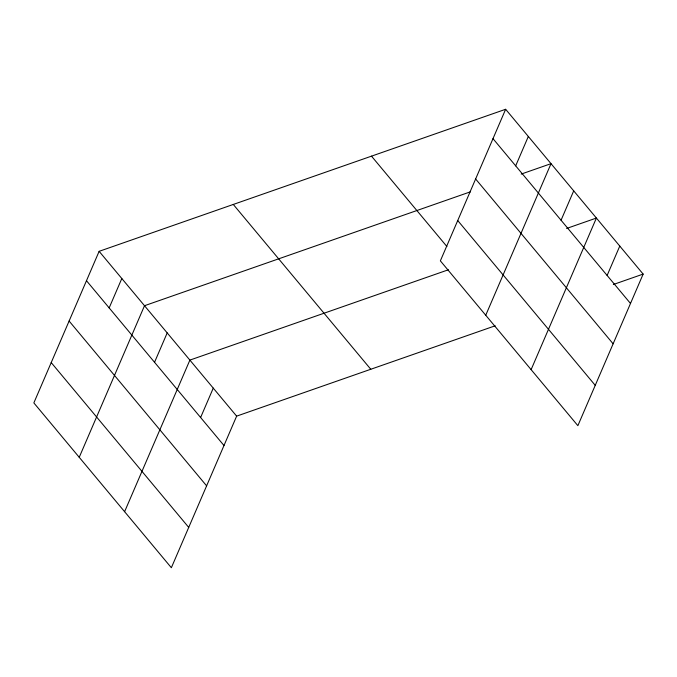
<?xml version="1.0" encoding="UTF-8"?>
<svg xmlns="http://www.w3.org/2000/svg" width="677" height="677" viewBox="0 0 677 677"><rect width="100%" height="100%" fill="white"/><g stroke="black" fill="none" stroke-linecap="round" stroke-linejoin="round"><path stroke-width="1.02" d="M505.643 109.276L440.363 260.857L577.87 425.672L643.15 274.092L505.643 109.276L99.13 251.328L33.85 402.908L171.357 567.724L236.637 416.143L495.183 325.798M109.166 307.9L121.818 278.518M79.226 457.305L144.506 305.716L470.532 191.786M154.542 362.288L167.194 332.906M124.602 511.694L189.882 360.105L448.428 269.759M200.612 417.506L213.263 388.124M515.679 165.848L528.331 136.466M485.739 315.245L551.019 163.665L521.214 174.082M561.055 220.237L573.707 190.855M531.115 369.634L596.395 218.053L566.59 228.471M607.125 275.446L619.777 246.073M613.337 284.509L643.15 274.092M492.991 138.65L630.499 303.465M475.626 178.982L613.125 343.798M457.728 220.533L595.235 385.348M371.495 156.15L446.905 246.53M233.286 204.446L370.784 369.261M99.13 251.328L236.637 416.143M86.478 280.71L223.985 445.525M69.113 321.033L206.612 485.849M51.215 362.584L188.722 527.4"/></g></svg>
